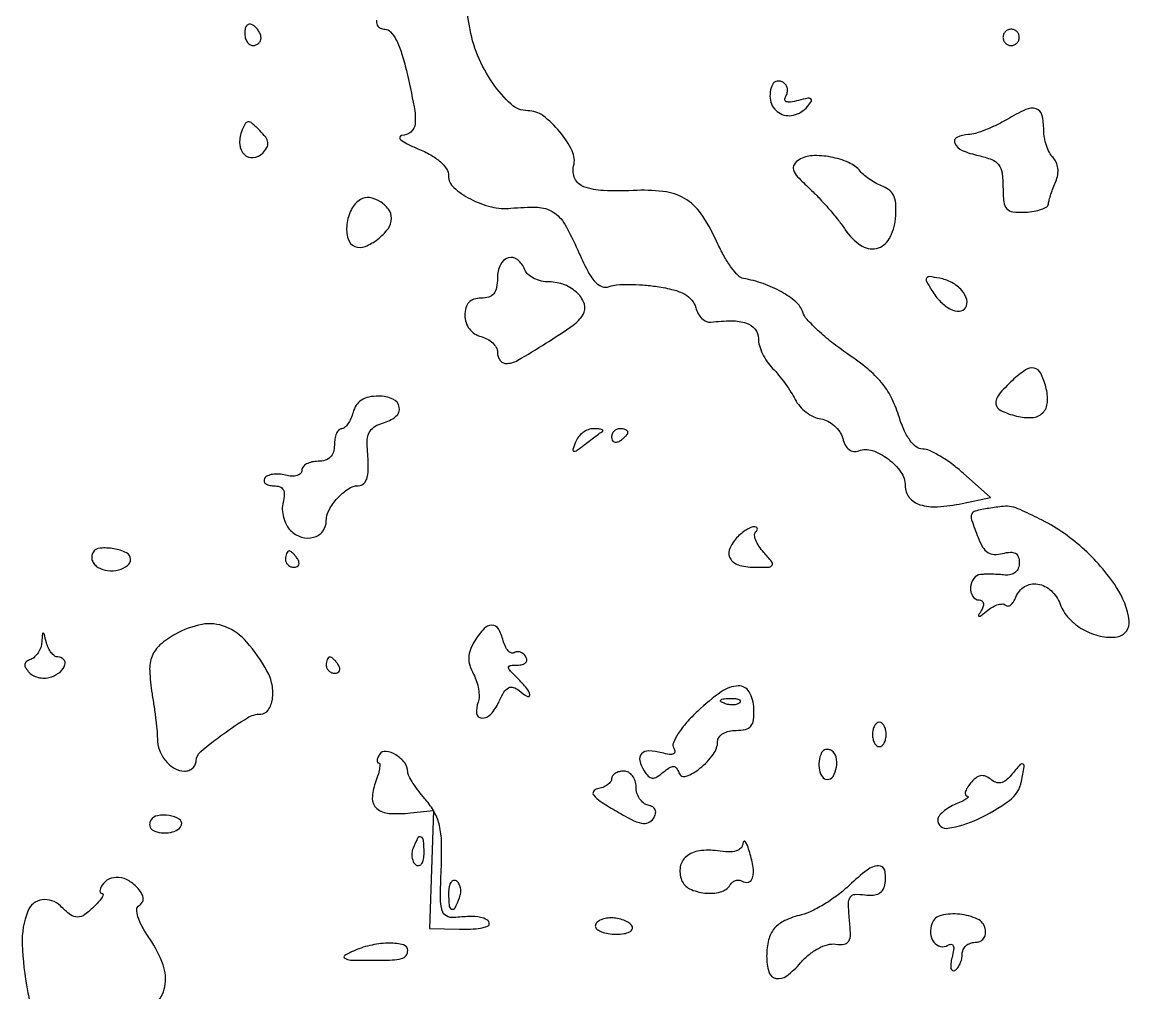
# Model space of a CAD drawing. Extents: x 0 to 5034, y 0 to 2560.
# Drawn here: x 772.7 to 908.2, y 1592.8 to 1711.9 of the extents above; entities that cross this region are included whole.
import ezdxf

# ---------------------------------------------------------------- set-up
doc = ezdxf.new("R2010")
doc.units = 0

msp = doc.modelspace()

# ---------------------------------------------------------------- linework, layer by layer
for points in [[(816.148673, 1712.126333, 0.12474), (816.264233, 1711.505428, 0.172739), (816.626205, 1711.135338, 0.114087), (817.21162, 1711, -0.218093), (817.898527, 1710.685418, -0.059052), (818.584884, 1709.668937, -0.042536), (819.240186, 1708.078899, -0.019763), (819.828252, 1705.92371, -0.008305), (820.773929, 1701.492194, -0.066602), (820.900071, 1699.414143, -0.199625), (820.383332, 1698.387863, -0.171873), (819.25, 1697.948472, 0.334232), (819.014172, 1697.759882, 0.294351), (819.115625, 1697.455174, 0.054984), (819.916074, 1696.945492, 0.015991), (821.25, 1696.341518, -0.030739), (822.817338, 1695.575415, -0.052453), (824.001376, 1694.728491, -0.067561), (824.750751, 1693.856927, -0.14481), (825, 1693.014366, 0.214308), (825.640187, 1691.589351, 0.061754), (827.677799, 1690.186395, 0.058255), (830.258999, 1689.205216, 0.088197), (832.64983, 1689.035326, -0.033876), (835.906538, 1689.156766, -0.132894), (837.813399, 1688.577972, -0.123292), (839.246738, 1687.089456, -0.027376), (840.849057, 1683.906996, 0.014419), (842.026827, 1681.408689, 0.060986), (842.947458, 1680.037225, 0.124826), (843.803291, 1679.439806, 0.183897), (844.71006, 1679.442234, -0.073164), (845.613606, 1679.644607, -0.018867), (847.110607, 1679.699336, -0.018791), (848.841351, 1679.632212, -0.018129), (850.583128, 1679.435263, -0.024507), (852.590773, 1679.032777, -0.063474), (853.96265, 1678.494931, -0.091857), (854.843192, 1677.777595, -0.112523), (855.332011, 1676.838391, 0.062811), (855.627246, 1676.101861, 0.073878), (856.08426, 1675.505878, 0.086049), (856.626698, 1675.136804, 0.141083), (857.172498, 1675.056848, -0.031881), (859.725263, 1675.238703, -0.084133), (861.528373, 1674.946806, -0.14025), (862.595562, 1674.205609, -0.172961), (863, 1673.071429, 0.072211), (863.125574, 1672.206467, 0.038759), (863.512196, 1671.197179, 0.037617), (864.076283, 1670.208549, 0.047961), (864.743646, 1669.399211, -0.02419), (865.486482, 1668.580799, -0.015146), (866.278066, 1667.557413, -0.015196), (866.998148, 1666.499635, -0.026643), (867.518678, 1665.577783, 0.066431), (868.070195, 1664.760139, 0.049423), (868.870735, 1664.020404, 0.050118), (869.784609, 1663.46384, 0.076054), (870.673095, 1663.193807, -0.082938), (871.525272, 1662.922021, -0.063749), (872.331781, 1662.368413, -0.063761), (872.972677, 1661.629623, -0.083049), (873.338408, 1660.813927, 0.057263), (873.66052, 1659.983888, 0.108795), (874.120674, 1659.439031, 0.137008), (874.688522, 1659.211947, 0.119187), (875.325542, 1659.294681, -0.17601), (876.974005, 1659.324284, -0.079208), (878.912377, 1658.293907, -0.077755), (880.469599, 1656.684531, -0.154648), (881, 1655.010684, 0.169236), (881.500112, 1653.575442, 0.150521), (882.807926, 1652.678012, 0.092012), (884.984809, 1652.41751, 0.036465), (887.980411, 1652.831422), (891.460821, 1653.573978), (888.130503, 1656.536989, 0.022427), (886.734411, 1657.671166, 0.025185), (885.293751, 1658.629615, 0.025601), (883.999128, 1659.312677, 0.109004), (883.150092, 1659.5, -0.167197), (882.361776, 1659.771189, -0.072522), (881.585235, 1660.582753, -0.052207), (880.847107, 1661.889319, -0.025853), (880.178569, 1663.675048, 0.041463), (879.277595, 1665.870595, 0.055297), (878.092276, 1667.668892, 0.047966), (876.407075, 1669.341633, 0.022643), (873.947444, 1671.175048, -0.017836), (872.023522, 1672.58059, -0.020735), (870.302417, 1674.054185, -0.020247), (868.963436, 1675.405631, -0.104761), (868.433306, 1676.307284, 0.135628), (867.602219, 1677.542208, 0.048444), (865.848086, 1678.773452, 0.044431), (863.592145, 1679.798235, 0.043243), (861.170176, 1680.419649, -0.161314), (860.545933, 1680.748291, -0.031549), (859.713489, 1681.730104, -0.030541), (858.850641, 1683.049642, -0.024155), (858.078654, 1684.570353, 0.037626), (856.183004, 1688.068001, 0.102554), (854.220252, 1690.066899, 0.110745), (851.721086, 1691.0349, 0.048147), (848.144528, 1691.223649, -0.018814), (843.984836, 1691.199226, -0.083566), (841.596561, 1691.679619, -0.190134), (840.494824, 1692.687674, -0.179328), (840.343789, 1694.206648, 0.179204), (840.158191, 1696.077804, 0.059767), (838.642234, 1698.427873, 0.059528), (836.590439, 1700.376392, 0.161551), (834.710752, 1701, -0.188453), (832.668896, 1701.797927, -0.055976), (830.434558, 1704.377075, -0.052093), (828.562412, 1707.820704, -0.061331), (827.568074, 1711.394618, 0.040125), (826.742882, 1714.933937, 0.195404)], [(789.002859, 1591.326889, 0.152039), (790.201017, 1593.552686, 0.136428), (789.987531, 1596.245017, 0.061712), (788.359995, 1599.420847, -0.021614), (787.428006, 1600.928666, -0.0506), (786.901139, 1602.143241, -0.079853), (786.768193, 1603.030039, -0.257117), (787.051412, 1603.531774, 0.111284), (787.43542, 1603.908052, 0.160031), (787.55528, 1604.364971, 0.115037), (787.389811, 1604.919672, 0.043467), (786.926114, 1605.589028, 0.086758), (785.813662, 1606.535563, 0.110274), (784.534056, 1606.948629, 0.129994), (783.354939, 1606.751136, 0.149277), (782.5, 1606, 0.04466), (782.307847, 1605.616333, 0.09717), (782.248707, 1605.29375, 0.175335), (782.326986, 1605.085501, 0.21945), (782.512412, 1605, -0.453151), (782.62382, 1604.872939, -0.098889), (782.517039, 1604.559375, -0.045231), (782.175368, 1604.07647, -0.019811), (781.642857, 1603.5, -0.032728), (780.384545, 1602.396453, -0.162539), (779.507376, 1602.093772, -0.165909), (778.634786, 1602.381787, -0.034455), (777.399633, 1603.45751, 0.233796), (775.14475, 1604.219943, 0.273493), (773.394218, 1602.840998, 0.10188), (772.709762, 1598.77056, 0.039404), (773.370786, 1593.059544, -0.020781), (773.696549, 1590.939188, -0.040276)]]:
    msp.add_lwpolyline(points, format="xyb")
for points in [[(800, 1710.559017, 0.062283), (800.074545, 1709.962904, 0.080552), (800.29375, 1709.457961, 0.097988), (800.618621, 1709.120018, 0.153634), (801, 1709, 0.092995), (801.381732, 1709.071618, 0.096318), (801.70625, 1709.276414, 0.099231), (801.923444, 1709.581949, 0.105429), (802, 1709.940983, 0.089642), (801.926698, 1710.346558, 0.053229), (801.70625, 1710.7871, 0.051032), (801.382515, 1711.193797, 0.06081), (801, 1711.5, 0.139169), (800.620352, 1711.607943, 0.191142), (800.29375, 1711.478525, 0.138808), (800.073267, 1711.110654, 0.066118)], [(893, 1710, 0.099038), (893.076342, 1709.618362, 0.097945), (893.29375, 1709.29375, 0.097945), (893.618362, 1709.076342, 0.099038), (894, 1709, 0.099038), (894.381638, 1709.076342, 0.097945), (894.70625, 1709.29375, 0.097945), (894.923658, 1709.618362, 0.099038), (895, 1710, 0.099038), (894.923658, 1710.381638, 0.097945), (894.70625, 1710.70625, 0.097945), (894.381638, 1710.923658, 0.099038), (894, 1711, 0.099038), (893.618362, 1710.923658, 0.097945), (893.29375, 1710.70625, 0.097945), (893.076342, 1710.381638, 0.099038)], [(864.754232, 1704.266312, 0.163515), (864.47462, 1702.286857, 0.206261), (865.494909, 1700.765164, 0.204873), (867.308315, 1700.455418, 0.162173), (869.013463, 1701.516222, 0.031188), (869.500762, 1702.184049, 0.407322), (869.443797, 1702.457208, 0.201574), (869.053987, 1702.533706, 0.012936), (867.900779, 1702.263802, -0.024167), (866.956225, 1702.064991, -0.120204), (866.419719, 1702.108074, -0.324529), (866.240735, 1702.356783, -0.138312), (866.35994, 1702.773378, 0.085731), (866.545019, 1703.233374, 0.093786), (866.556779, 1703.714043, 0.100336), (866.395075, 1704.140323, 0.114154), (866.08541, 1704.447214, 0.076159), (865.694606, 1704.613157, 0.096446), (865.303651, 1704.635555, 0.111232), (864.974193, 1704.512816, 0.132806)], [(893.5, 1699.940011, -0.021158), (892.222991, 1699.248009, -0.019953), (890.867188, 1698.651646, -0.020376), (889.624733, 1698.220873, -0.062896), (888.75, 1698.073088, 0.097897), (887.350036, 1697.735071, 0.420124), (887.090726, 1697.009511, 0.181159), (888.010574, 1696.134986, 0.046411), (890, 1695.5, -0.037348), (891.615202, 1695.016482, -0.137074), (892.464466, 1694.386839, -0.132154), (892.881433, 1693.393953, -0.033714), (893, 1691.637523, 0.024662), (893.08986, 1689.816821, 0.158742), (893.45521, 1688.984173, 0.187), (894.206262, 1688.600085, 0.036703), (895.75, 1688.55434, 0.031141), (896.80951, 1688.66708, 0.045282), (897.717558, 1688.907448, 0.054664), (898.366528, 1689.227762, 0.231174), (898.586367, 1689.587361, -0.04234), (898.671516, 1690.058011, -0.012289), (898.88131, 1690.76572, -0.01226), (899.157937, 1691.554536, -0.012812), (899.469149, 1692.317217, 0.062433), (899.709759, 1693.128409, 0.069405), (899.73021, 1693.944503, 0.074766), (899.531665, 1694.682568, 0.093611), (899.132783, 1695.267217, -0.077323), (898.69823, 1695.861893, -0.038215), (898.332755, 1696.725534, -0.036756), (898.083497, 1697.699856, -0.044273), (898, 1698.640983, 0.059563), (897.779781, 1700.483052, 0.269181), (897.0597, 1701.234829, 0.179284), (895.78534, 1701.140655, 0.027593)], [(799.603962, 1698.410324, 0.114939), (799.388035, 1696.850256, 0.175278), (799.962357, 1695.625137, 0.22876), (801.046704, 1695.246901, 0.169402), (802.207143, 1695.807143, 0.067554), (802.72039, 1696.481594, 0.162826), (802.839055, 1697.089516, 0.128787), (802.573581, 1697.742381, 0.035772), (801.843887, 1698.584684, 0.017636), (800.893765, 1699.470045, 0.200771), (800.416903, 1699.627326, 0.258411), (800.041411, 1699.379462, 0.028804)], [(867.991692, 1694.983356, 0.105701), (867.368663, 1694.379515, 0.238666), (867.290929, 1693.744725, 0.104236), (867.80659, 1692.911974, 0.014491), (869.258825, 1691.476313, -0.015603), (870.434928, 1690.308449, -0.010921), (871.688719, 1688.923874, -0.011031), (872.832799, 1687.543211, -0.02247), (873.656709, 1686.401176, 0.097123), (875.507931, 1684.506049, 0.207973), (877.475241, 1684.120803, 0.215264), (879.04953, 1685.294842, 0.102831), (879.813871, 1687.756875, 0.03032), (879.870365, 1689.349665, 0.084895), (879.655186, 1690.441701, 0.118149), (879.14618, 1691.187083, 0.094584), (878.313871, 1691.694904, -0.033149), (877.546171, 1692.042819, -0.023893), (876.739075, 1692.526128, -0.024272), (876.012833, 1693.062192, -0.04713), (875.5, 1693.568089, 0.115151), (874.061818, 1694.646692, 0.057033), (871.870128, 1695.325263, 0.057384), (869.614398, 1695.487198, 0.129761)], [(814.193036, 1690.119303, 0.139924), (813.08649, 1688.905431, 0.086541), (812.533471, 1687.041912, 0.097514), (812.671665, 1685.287003, 0.237149), (813.522139, 1684.353131, 0.187538), (814.767634, 1684.358564, 0.070555), (816.31073, 1685.233922, 0.069461), (817.579021, 1686.528319, 0.160485), (818, 1687.806127, 0.161515), (817.630606, 1688.919825, 0.096364), (816.587784, 1689.868455, 0.09864), (815.288379, 1690.34183, 0.178431)], [(831, 1680.5, -0.044917), (830.893532, 1679.317234, -0.124434), (830.55, 1678.5625, -0.149477), (829.935258, 1678.142566, -0.07578), (829, 1678, 0.072712), (828.112871, 1677.870305, 0.13021), (827.488821, 1677.488298, 0.125843), (827.122471, 1676.836663, 0.065542), (827, 1675.90638, 0.079589), (827.141521, 1675.022939, 0.083929), (827.551274, 1674.245678, 0.08438), (828.191502, 1673.649462, 0.0816), (829, 1673.289749, -0.060903), (829.764694, 1672.986593, -0.065681), (830.4125, 1672.514007, -0.073972), (830.850737, 1671.951305, -0.129214), (831, 1671.383369, 0.072067), (831.076593, 1670.854728, 0.087097), (831.299587, 1670.406365, 0.100425), (831.630952, 1670.106623, 0.134592), (832.019872, 1670, 0.131357), (833.483501, 1670.391267, 0.010494), (836.940274, 1672.479485, 0.011867), (840.276989, 1674.704652, 0.101684), (841.50203, 1676.003285, 0.218898), (841.658767, 1677.275556, 0.124765), (840.824096, 1678.616785, 0.097676), (839.229834, 1679.641237, 0.094382), (837.34617, 1680, -0.057719), (836.382126, 1680.11166, -0.058842), (835.475773, 1680.440625, -0.064964), (834.75944, 1680.925937, -0.120372), (834.361626, 1681.5, 0.13016), (833.479937, 1682.721347, 0.248907), (832.326195, 1682.953733, 0.215329), (831.355125, 1682.113451, 0.10875)], [(884.259615, 1678.955898, 0.053653), (885.348576, 1677.568466, 0.081724), (886.57889, 1676.66186, 0.125443), (887.663721, 1676.416547, 0.252688), (888.401992, 1676.84142, 0.20755), (888.5481, 1677.847016, 0.115055), (887.94952, 1678.958226, 0.08902), (886.741981, 1679.914931, 0.075691), (885.207633, 1680.460014, 0.017965), (883.987926, 1680.649755, 0.289398), (883.628557, 1680.47837, 0.270241), (883.614381, 1680.06781, 0.016224)], [(894.151444, 1667.926464, 0.029711), (892.474634, 1666.167063, 0.207024), (892.138424, 1665.055357, 0.262701), (892.745377, 1664.220087, 0.045709), (894.655143, 1663.550418, 0.076581), (896.578603, 1663.370939, 0.182484), (897.868328, 1663.948162, 0.18475), (898.444948, 1665.226988, 0.078661), (898.256726, 1667.126282, 0.051061), (897.627432, 1668.809305, 0.233734), (896.821711, 1669.424016, 0.200429), (895.748206, 1669.202922, 0.037841)], [(813.289749, 1664, -0.038887), (813.024544, 1663.234516, -0.050447), (812.660882, 1662.5875, -0.059916), (812.259476, 1662.141258, -0.181596), (811.883369, 1662, 0.2107), (811.545576, 1661.851041, 0.081235), (811.25949, 1661.4125, 0.061847), (811.064796, 1660.765695, 0.042236), (811, 1660, -0.072254), (810.873159, 1659.126841, -0.124864), (810.5, 1658.5, -0.124864), (809.873159, 1658.126841, -0.072254), (809, 1658, 0.053873), (808.234865, 1657.91732, 0.073613), (807.5875, 1657.67199, 0.093326), (807.15297, 1657.309453, 0.174068), (807, 1656.883369, -0.196983), (806.841275, 1656.496111, -0.126681), (806.419485, 1656.242817, -0.086541), (805.775012, 1656.167635, -0.049856), (805.000996, 1656.289489, 0.046215), (804.194768, 1656.422423, 0.054994), (803.424696, 1656.392509, 0.064046), (802.801315, 1656.21553, 0.15438), (802.441979, 1655.90612, 0.175788), (802.370451, 1655.563058, 0.188743), (802.538692, 1655.266173, 0.117061), (802.955556, 1655.06528, 0.054056), (803.557614, 1655, -0.081487), (804.290339, 1654.879787, -0.1841), (804.7175, 1654.527701, -0.147262), (804.857705, 1653.914845, -0.047099), (804.705651, 1652.982409, 0.074078), (804.610496, 1652.103899, 0.054552), (804.756001, 1651.134509, 0.054818), (805.106121, 1650.225107, 0.077244), (805.617958, 1649.524899, 0.120574), (806.958298, 1648.711574, 0.14164), (808.438891, 1648.676018, 0.163633), (809.564446, 1649.416328, 0.1677), (810, 1650.678417, -0.125574), (810.341898, 1652.018294, -0.0596), (811.382259, 1653.479461, -0.060151), (812.711175, 1654.628287, -0.149266), (813.928571, 1655, 0.199654), (814.615111, 1655.285523, 0.14043), (815.023655, 1656.027162, 0.062979), (815.161378, 1657.418252, 0.013818), (815.029635, 1659.822423, -0.059426), (815.068735, 1660.89801, -0.107328), (815.385201, 1661.716634, -0.112971), (815.998613, 1662.303264, -0.070697), (816.918944, 1662.689054, 0.104261), (818.512831, 1663.485803, 0.269522), (818.964213, 1664.639491, 0.259722), (818.18595, 1665.638544, 0.100531), (816.40638, 1666, 0.051875), (815.227648, 1665.877377, 0.091055), (814.323367, 1665.506806, 0.103336), (813.68466, 1664.8794, 0.083343)], [(840.584097, 1660.358556, 0.014961), (840.260868, 1659.434489, 0.43305), (840.371158, 1659.237675, 0.220455), (840.681375, 1659.297749, 0.007142), (841.727108, 1660.075589, -0.001182), (842.436469, 1660.616479, -0.001451), (843.101609, 1661.118134, -0.001203), (843.662934, 1661.536836, -0.010475), (843.916667, 1661.717032, 0.479814), (843.925102, 1661.822938, 0.128922), (843.752782, 1661.916878, 0.043764), (843.345341, 1661.98063, 0.016936), (842.773655, 1662, 0.094374), (842.130335, 1661.877483, 0.066826), (841.487105, 1661.517826, 0.064713), (840.941472, 1660.986052, 0.075796)], [(845, 1660.940983, 0.108972), (845.078288, 1660.586039, 0.182303), (845.29375, 1660.3746, 0.161196), (845.6179, 1660.343488, 0.082592), (846, 1660.5, 0.029505), (846.382774, 1660.768994, 0.035638), (846.70625, 1661.066025, 0.038439), (846.934461, 1661.34829, 0.151918), (847, 1661.559017, 0.210953), (846.92554, 1661.727648, 0.081139), (846.70625, 1661.870461, 0.061769), (846.382849, 1661.967655, 0.042167), (846, 1662, 0.105053), (845.618444, 1661.918938, 0.099167), (845.29375, 1661.688914, 0.09642), (845.076123, 1661.345238, 0.093332)], [(891.25, 1652.231727, 0.018271), (889.600604, 1651.897581, 0.251487), (889.160665, 1651.504527, 0.171683), (889.154702, 1650.828142, 0.008022), (889.945112, 1648.644366, 0.042693), (890.50509, 1647.481132, 0.11571), (891.134692, 1646.824498, 0.137415), (891.91886, 1646.579435, 0.071511), (892.945112, 1646.695898, -0.045049), (893.902707, 1646.856079, -0.146789), (894.52411, 1646.719862, -0.186907), (894.878977, 1646.293343, -0.08128), (895, 1645.553773, -0.094241), (894.873889, 1644.890626, -0.122058), (894.516002, 1644.388013, -0.118321), (893.95504, 1644.100542, -0.085052), (893.25, 1644.052296, 0.011513), (892.488548, 1644.112077, 0.008594), (891.646875, 1644.144191, 0.008697), (890.852307, 1644.147017, 0.019509), (890.25, 1644.115154, 0.22318), (889.406667, 1643.619866, 0.135667), (889.023773, 1642.505346, 0.151966), (889.285645, 1641.43706, 0.26302), (890.059017, 1641, -0.146934), (890.399421, 1640.897759, -0.188594), (890.586349, 1640.632812, -0.132816), (890.577268, 1640.2287, -0.063696), (890.367059, 1639.75, 0.013806), (890.007994, 1639.113144, 0.561162), (890.07508, 1639.000454, 0.169172), (890.317255, 1639.081809, 0.00527), (891.150051, 1639.741324, -0.043), (891.783868, 1640.169745, -0.058959), (892.419786, 1640.431639, -0.07393), (892.963077, 1640.500069, -0.193124), (893.318471, 1640.348196, 0.225315), (893.611186, 1640.243937, 0.144005), (893.95177, 1640.382783, 0.08753), (894.295961, 1640.772821, 0.045535), (894.58345, 1641.356872, -0.166808), (895.653837, 1642.635497, -0.178013), (897.252215, 1642.944402, -0.148706), (898.892526, 1642.13849, -0.114382), (900.010206, 1640.473156, 0.097221), (901.084807, 1638.748252, 0.07521), (902.824586, 1637.370831, 0.074449), (904.91301, 1636.558613, 0.091465), (907, 1636.475366, 0.414826), (908.47744, 1638.452294, 0.110114), (906.921175, 1642.53734, 0.064986), (902.712201, 1647.403328, 0.067521), (897.445645, 1650.952845, 0.005914), (895.088592, 1652.080925, 0.057813), (894.042033, 1652.426646, 0.077364), (893.052563, 1652.475304, 0.014516)], [(860.198783, 1648.449341, 0.103246), (859.43193, 1647.101451, 0.239832), (859.611294, 1645.98487, 0.177591), (860.730277, 1645.236895, 0.059498), (862.714005, 1645, 0.010878), (864.329276, 1645.035146, 0.26965), (864.690394, 1645.266755, 0.298084), (864.647091, 1645.675089, 0.012629), (863.652806, 1646.831152, -0.036341), (863.067117, 1647.58128, -0.053499), (862.678904, 1648.320877, -0.068493), (862.52677, 1648.943361, -0.225806), (862.664485, 1649.331152, 0.071324), (862.854465, 1649.584728, 0.222285), (862.867588, 1649.792352, 0.23551), (862.718106, 1649.927173, 0.078348), (862.416667, 1649.961963, 0.106088), (861.975916, 1649.848078, 0.03359), (861.387038, 1649.50194, 0.031827), (860.76433, 1649.016471, 0.030499)], [(781.372881, 1646.794317, 0.12566), (781.232085, 1646.344842, 0.100778), (781.306754, 1645.841678, 0.090104), (781.586803, 1645.361426, 0.077549), (782.031201, 1644.980717, 0.115422), (783.192723, 1644.590965, 0.085968), (784.545242, 1644.696127, 0.100806), (785.61489, 1645.212884, 0.234095), (786, 1645.990357, 0.288896), (785.501111, 1646.781733, 0.068559), (783.946179, 1647.277998, 0.066045), (782.263023, 1647.345586, 0.235583)], [(805, 1646, 0.105053), (805.081062, 1645.618444, 0.099167), (805.311086, 1645.29375, 0.09642), (805.654762, 1645.076123, 0.093332), (806.059017, 1645, 0.108972), (806.413961, 1645.078288, 0.182303), (806.6254, 1645.29375, 0.161196), (806.656512, 1645.6179, 0.082592), (806.5, 1646, 0.029505), (806.231006, 1646.382774, 0.035638), (805.933975, 1646.70625, 0.038439), (805.65171, 1646.934461, 0.151918), (805.440983, 1647, 0.210953), (805.272352, 1646.92554, 0.081139), (805.129539, 1646.70625, 0.061769), (805.032345, 1646.382849, 0.042167)], [(775.116001, 1635.833333, -0.066358), (774.978487, 1635.161888, -0.059265), (774.666888, 1634.521615, -0.062567), (774.23679, 1634.007117, -0.099854), (773.75, 1633.708333, 0.070265), (773.230533, 1633.43009, 0.212006), (773.035133, 1633.089549, 0.171204), (773.138236, 1632.660845, 0.044229), (773.582783, 1632.092217, 0.093162), (774.121073, 1631.697205, 0.065367), (774.837243, 1631.462466, 0.063376), (775.614525, 1631.416082, 0.074998), (776.332783, 1631.574206, 0.08295), (777.39386, 1632.198661, 0.145273), (777.95198, 1633.041641, 0.275974), (777.788884, 1633.701673, 0.20011), (777.073324, 1634, -0.159836), (776.68505, 1634.127374, -0.067019), (776.284521, 1634.514062, -0.05682), (775.932857, 1635.080469, -0.046657), (775.689326, 1635.75, 0.003074), (775.40288, 1636.819208, 0.298018), (775.290055, 1636.918886, 0.431643), (775.194241, 1636.842879, 0.003928)], [(791.5, 1636.805055, 0.048422), (789.608692, 1635.475802, 0.122612), (788.642697, 1634.115241, 0.104706), (788.344559, 1632.321954, 0.02987), (788.638044, 1629.5, -0.005664), (788.889514, 1627.858594, -0.005903), (789.100027, 1626.234375, -0.005696), (789.249371, 1624.826621, -0.025639), (789.284965, 1624, 0.093136), (789.543481, 1622.558927, 0.083219), (790.311777, 1621.245533, 0.088849), (791.4112, 1620.322854, 0.130987), (792.622445, 1620, 0.088902), (793.151644, 1620.094843, 0.092054), (793.607776, 1620.367188, 0.096262), (793.920808, 1620.773026, 0.108226), (794.042326, 1621.25, -0.213834), (794.609617, 1622.409041, -0.016585), (797.403349, 1624.582358, -0.019474), (800.334068, 1626.540508, -0.138395), (801.962352, 1627, 0.250327), (802.884316, 1627.492444, 0.111668), (803.393616, 1628.816383, 0.08402), (803.353084, 1630.591785, 0.079822), (802.733785, 1632.289533, 0.050721), (800.251545, 1635.837765, 0.11977), (797.642705, 1637.7026, 0.141822), (794.766957, 1637.992382, 0.083824)], [(828.217689, 1635.976968, 0.045621), (827.675629, 1634.902054, 0.08415), (827.474053, 1633.946881, 0.085242), (827.599537, 1632.987008, 0.04787), (828.054146, 1631.898827, -0.043074), (828.435591, 1631.009795, -0.039073), (828.674257, 1630.039143, -0.041302), (828.747287, 1629.133203, -0.091325), (828.620677, 1628.453884, 0.119904), (828.444619, 1627.083122, 0.380039), (829.076292, 1626.513826, 0.2104), (830.192833, 1626.995935, 0.080401), (831.152701, 1628.435796, -0.026431), (831.796962, 1629.672173, -0.130112), (832.351861, 1630.219799, -0.217417), (832.941609, 1630.274127, -0.08934), (833.656954, 1629.86974, 0.043476), (834.681527, 1629.159991, 0.625279), (834.960463, 1629.350277, 0.139056), (834.602927, 1630.147016, 0.021815), (833.428571, 1631.428571, -0.009043), (832.499723, 1632.391638, -0.199268), (832.366532, 1632.75, -0.376824), (832.563113, 1632.957544, -0.02295), (833.487588, 1633, 0.063873), (834.066153, 1633.074212, 0.135108), (834.454582, 1633.298542, 0.191528), (834.595001, 1633.630663, 0.144775), (834.489919, 1634.016312, 0.078929), (834.188314, 1634.366423, 0.09079), (833.806256, 1634.585719, 0.100776), (833.40461, 1634.641958, 0.123577), (833.044592, 1634.527559, -0.234832), (832.692289, 1634.49496, -0.117591), (832.314665, 1634.755054, -0.076262), (831.965885, 1635.28588, -0.043354), (831.70731, 1636.011247, 0.067752), (831.112838, 1637.453043, 0.269838), (830.31354, 1637.907829, 0.209099), (829.350535, 1637.475372, 0.044582)], [(810, 1633, 0.105053), (810.081062, 1632.618444, 0.099167), (810.311086, 1632.29375, 0.09642), (810.654762, 1632.076123, 0.093332), (811.059017, 1632, 0.108972), (811.413961, 1632.078288, 0.182303), (811.6254, 1632.29375, 0.161196), (811.656512, 1632.6179, 0.082592), (811.5, 1633, 0.029505), (811.231006, 1633.382774, 0.035638), (810.933975, 1633.70625, 0.038439), (810.65171, 1633.934461, 0.151918), (810.440983, 1634, 0.210953), (810.272352, 1633.92554, 0.081139), (810.129539, 1633.70625, 0.061769), (810.032345, 1633.382849, 0.042167)], [(855.56097, 1627.363186, 0.023592), (854.198332, 1625.950679, 0.03667), (853.178599, 1624.600755, 0.041563), (852.570423, 1623.462087, 0.244998), (852.618235, 1622.808692, -0.116993), (852.765818, 1622.364308, -0.334834), (852.603663, 1622.104791, -0.13201), (852.093282, 1622.05172, -0.024227), (851.157368, 1622.248596, 0.054994), (849.575763, 1622.481005, 0.212115), (848.675992, 1622.119525, 0.260405), (848.452579, 1621.283924, 0.076483), (848.989768, 1620.016556, 0.055739), (849.492471, 1619.375392, 0.183497), (849.972442, 1619.154372, 0.154791), (850.533486, 1619.290813, 0.036772), (851.326539, 1619.85604, -0.027208), (852.107183, 1620.43523, -0.155542), (852.597539, 1620.573746, -0.237092), (852.958452, 1620.377099, -0.06768), (853.256655, 1619.791738, 0.419792), (854.141051, 1619.375509, 0.082303), (855.838909, 1620.345965, 0.062405), (857.471359, 1622.054415, 0.160868), (858, 1623.654988, -0.166006), (858.175181, 1624.168084, -0.095383), (858.670638, 1624.604903, -0.076326), (859.409784, 1624.900159, -0.056982), (860.283022, 1625, 0.054293), (861.435362, 1625.125497, 0.169512), (862.089809, 1625.529258, 0.145718), (862.408481, 1626.298434, 0.036798), (862.449296, 1627.666959, 0.117957), (861.863684, 1629.714458, 0.282544), (860.537317, 1630.450568, 0.144679), (858.443292, 1629.729955, 0.034362)], [(860.729167, 1628.395833, -0.126455), (860.402231, 1628.202593, -0.060344), (859.916927, 1628.123424, -0.05415), (859.359369, 1628.160852, -0.051402), (858.8125, 1628.316886, -0.054073), (858.395823, 1628.538436, -0.470617), (858.37858, 1628.720685, -0.168741), (858.670344, 1628.862007, -0.018894), (859.416667, 1628.921053, -0.028489), (860.112848, 1628.910055, -0.077125), (860.592839, 1628.799335, -0.208169), (860.77538, 1628.614691, -0.296942)], [(877, 1624.5, 0.053595), (877.06169, 1623.926139, 0.073362), (877.244792, 1623.440625, 0.093122), (877.515341, 1623.114688, 0.17482), (877.833333, 1623, 0.17482), (878.151326, 1623.114688, 0.093122), (878.421875, 1623.440625, 0.073362), (878.604977, 1623.926139, 0.053595), (878.666667, 1624.5, 0.053595), (878.604977, 1625.073861, 0.073362), (878.421875, 1625.559375, 0.093122), (878.151326, 1625.885312, 0.17482), (877.833333, 1626, 0.17482), (877.515341, 1625.885312, 0.093122), (877.244792, 1625.559375, 0.073362), (877.06169, 1625.073861, 0.053595)], [(816.530011, 1622.048558, 0.035505), (816.319149, 1621.646083, 0.076028), (816.22927, 1621.308014, 0.146487), (816.269656, 1621.089572, 0.281359), (816.416232, 1621, -0.415546), (816.566157, 1620.849391, -0.039381), (816.518303, 1620.276024, -0.032463), (816.334714, 1619.480823, -0.017883), (816.01346, 1618.535402, 0.086206), (815.648816, 1616.652922, 0.22489), (816.200894, 1615.426799, 0.161274), (817.69935, 1614.818703, 0.042582), (820.319175, 1614.869531), (823.139552, 1615.165371), (822.905088, 1607.936268), (822.670624, 1600.707166), (826.33591, 1600.603583, 0.019261), (827.74086, 1600.618006, 0.031463), (828.924343, 1600.75074, 0.033226), (829.791414, 1600.963866, 0.326996), (830.000598, 1601.25, 0.262121), (829.715514, 1601.755495, 0.091237), (828.905418, 1602.062838, 0.052189), (827.570306, 1602.164989, 0.019043), (825.676189, 1602.039792, -0.153024), (824.73446, 1602.230306, -0.20432), (824.202577, 1602.909433, -0.068049), (824.010856, 1604.429993, -0.007582), (824.100606, 1607.931444, 0.01442), (824.140057, 1611.232284, 0.051013), (823.889134, 1613.334043, 0.071755), (823.275988, 1614.943317, 0.052149), (822.174417, 1616.514413, -0.015865), (821.341838, 1617.535667, -0.019836), (820.638735, 1618.53615, -0.018424), (820.122296, 1619.405434, -0.125458), (820, 1619.885161, 0.165746), (819.61946, 1621.001586, 0.08931), (818.529594, 1621.988047, 0.107475), (817.31541, 1622.422148, 0.294729)], [(870.754232, 1622.266312, 0.084697), (870.436116, 1621.221291, 0.082939), (870.479003, 1620.121909, 0.104464), (870.84371, 1619.288862, 0.234312), (871.437328, 1618.972506, 0.26629), (872.162879, 1619.360605, 0.1021), (872.575922, 1620.472687, 0.093314), (872.533019, 1621.735512, 0.201974), (871.980032, 1622.512341, 0.086456), (871.629461, 1622.652808, 0.102024), (871.272696, 1622.654687, 0.11056), (870.965717, 1622.518222, 0.11748)], [(893.989766, 1619.487669, -0.050963), (893.345348, 1618.854955, -0.120827), (892.739477, 1618.574219, -0.141405), (892.135339, 1618.627233, -0.081241), (891.5, 1619, 0.081241), (890.864661, 1619.372767, 0.141405), (890.260523, 1619.425781, 0.120827), (889.654652, 1619.145045, 0.050963), (889.010234, 1618.512331, 0.034819), (888.589662, 1617.927083, 0.078978), (888.380084, 1617.425628, 0.162627), (888.408179, 1617.092684, 0.279897), (888.627555, 1616.936614, -0.464132), (888.713827, 1616.818086, -0.181574), (888.582782, 1616.626183, -0.043007), (888.058808, 1616.321663, -0.014579), (887.25, 1615.968838, 0.036836), (886.388885, 1615.546666, 0.045335), (885.660938, 1615.026897, 0.051767), (885.155651, 1614.491714, 0.164775), (885, 1614.032224, 0.464506), (886.24272, 1612.98317, 0.065532), (889.902221, 1614.113123, 0.050832), (893.779534, 1616.395012, 0.187598), (895.277063, 1618.75, 0.006876), (895.606964, 1620.544997, 0.314397), (895.454796, 1620.867206, 0.355828), (895.12466, 1620.812791, 0.00775)], [(845, 1619.073324, -0.16427), (844.871928, 1618.694023, -0.073022), (844.489681, 1618.320581, -0.060835), (843.927378, 1618.008674, -0.048706), (843.262745, 1617.812084, 0.197367), (842.778781, 1617.495021, 0.333438), (842.798436, 1617.033877, 0.076145), (843.601301, 1616.311733, 0.011869), (845.41797, 1615.1809, 0.014091), (847.442442, 1614.062103, 0.067553), (848.682046, 1613.621118, 0.143695), (849.513592, 1613.686573, 0.16334), (850.128892, 1614.192141, 0.074906), (850.378652, 1614.767366, 0.161908), (850.34962, 1615.243262, 0.165649), (850.042969, 1615.599829, 0.079221), (849.473668, 1615.823324, -0.115236), (848.910698, 1616.09211, -0.079175), (848.43289, 1616.617633, -0.072938), (848.110528, 1617.312737, -0.07228), (848, 1618.073324, 0.076305), (847.887009, 1618.809408, 0.08946), (847.559375, 1619.434039, 0.10075), (847.072046, 1619.851605, 0.127594), (846.5, 1620, 0.059882), (845.926367, 1619.931052, 0.0787), (845.440625, 1619.727789, 0.096938), (845.115339, 1619.426773, 0.159035)], [(788.487659, 1613.980032, 0.086456), (788.347192, 1613.629461, 0.102024), (788.345313, 1613.272696, 0.11056), (788.481778, 1612.965717, 0.11748), (788.733688, 1612.754232, 0.085984), (789.764165, 1612.443417, 0.076224), (790.8851, 1612.477903, 0.087776), (791.803236, 1612.82141, 0.194412), (792.25, 1613.404671, 0.34024), (791.96037, 1614.116771, 0.094491), (790.74709, 1614.546191, 0.079865), (789.313066, 1614.535234, 0.215807)], [(820.650663, 1610.532025, 0.066719), (820.506898, 1609.926665, 0.072258), (820.533742, 1609.321649, 0.081026), (820.720854, 1608.809536, 0.126981), (821.043674, 1608.473008, 0.214542), (821.405148, 1608.42542, 0.177225), (821.719079, 1608.660421, 0.099152), (821.931736, 1609.193244, 0.045552), (822, 1609.940983, 0.020503), (821.936989, 1611.476999, 0.275668), (821.622791, 1611.917133, 0.395517), (821.205874, 1611.769457, 0.027681)], [(861.09968, 1611.136501, -0.167276), (860.855341, 1610.565694, -0.137831), (860.291484, 1610.211462, -0.080594), (859.350861, 1610.092178, -0.027764), (857.981019, 1610.216094, 0.07009), (855.76567, 1610.228892, 0.138647), (854.166038, 1609.53419, 0.181518), (853.426448, 1608.261494, 0.134223), (853.589736, 1606.626748, 0.192407), (854.569619, 1605.567667, 0.085535), (856.433004, 1605.045134, 0.085912), (858.356175, 1605.177382, 0.196773), (859.510081, 1606.016312, -0.08344), (859.815187, 1606.364134, -0.092847), (860.206842, 1606.577624, -0.100558), (860.623007, 1606.625047, -0.117181), (861, 1606.5, 0.212255), (861.77599, 1606.394384, 0.261961), (862.279129, 1606.907726, 0.103856), (862.350134, 1608.174686, 0.03447), (861.942155, 1610, 0.016081), (861.648173, 1610.884245, 0.071314), (861.388275, 1611.365097, 0.451546), (861.214264, 1611.379856, 0.185629)], [(874.166949, 1606.009111, -0.028899), (872.780025, 1604.829149, -0.023352), (871.166535, 1603.724194, -0.023941), (869.577017, 1602.843622, -0.054535), (868.28938, 1602.374964, 0.046479), (866.230273, 1601.662776, 0.111482), (864.949853, 1600.693567, 0.118172), (864.253569, 1599.307646, 0.055889), (864.015313, 1597.309017, 0.073593), (864.288732, 1595.367846, 0.279155), (865.156535, 1594.576273, 0.215925), (866.474626, 1594.885282, 0.049916), (868.175743, 1596.487112, -0.041997), (869.213852, 1597.496057, -0.048948), (870.356886, 1598.260371, -0.054926), (871.479948, 1598.71132, -0.10217), (872.45482, 1598.778159, 0.064659), (873.530506, 1598.771662, 0.238397), (874.078205, 1599.139293, 0.135796), (874.285164, 1599.979027, 0.0179), (874.166557, 1601.826995, -0.017206), (874.041592, 1603.732684, -0.149786), (874.262356, 1604.542038, -0.242695), (874.842108, 1604.882474, -0.050143), (876.062694, 1604.826995, 0.053051), (877.068432, 1604.787125, 0.113193), (877.809236, 1605.009649, 0.134995), (878.297992, 1605.498604, 0.091836), (878.55707, 1606.246029, 0.097119), (878.488461, 1607.836101, 0.36162), (877.74318, 1608.391071, 0.151616), (876.333896, 1607.868877, 0.02674)], [(825, 1605.059017, 0.020503), (825.063011, 1603.523001, 0.275668), (825.377209, 1603.082867, 0.395517), (825.794126, 1603.230543, 0.027681), (826.349337, 1604.467975, 0.066719), (826.493102, 1605.073335, 0.072258), (826.466258, 1605.678351, 0.081026), (826.279146, 1606.190464, 0.126981), (825.956326, 1606.526992, 0.214542), (825.594852, 1606.57458, 0.177225), (825.280921, 1606.339579, 0.099152), (825.068264, 1605.806756, 0.045552)], [(843, 1601, 0.230178), (843.186221, 1600.616918, 0.073461), (843.751711, 1600.29375, 0.055981), (844.579009, 1600.073066, 0.037227), (845.559017, 1600, 0.035659), (846.520664, 1600.068671, 0.083483), (847.205217, 1600.287316, 0.1651), (847.521766, 1600.615199, 0.253782), (847.5, 1601, 0.111412), (847.123976, 1601.383556, 0.050262), (846.49335, 1601.70625, 0.046318), (845.729296, 1601.925923, 0.046881), (844.940983, 1602, 0.049547), (844.198222, 1601.926216, 0.069539), (843.570164, 1601.70625, 0.089706), (843.147465, 1601.381787, 0.186414)], [(884.298634, 1601.335845, 0.112573), (884.124273, 1600.117996, 0.135533), (884.52102, 1599.03588, 0.179216), (885.317314, 1598.496601, 0.201199), (886.226622, 1598.64006, -0.133719), (886.643506, 1598.763426, -0.32401), (886.893429, 1598.59067, -0.124236), (886.941498, 1598.070216, -0.025173), (886.750782, 1597.154992, 0.031261), (886.595795, 1596.363101, 0.085703), (886.618626, 1595.795696, 0.221554), (886.805762, 1595.54813, 0.266299), (887.093259, 1595.557637, 0.095554), (887.440555, 1595.877374, 0.052741), (887.733645, 1596.376706, 0.049897), (887.93274, 1596.966253, 0.056553), (888, 1597.559017, -0.108382), (888.120585, 1598.108776, -0.099686), (888.462164, 1598.576711, -0.095495), (888.972667, 1598.890483, -0.090419), (889.573324, 1599, 0.099105), (890.179253, 1599.121292, 0.133578), (890.618769, 1599.462905, 0.126353), (890.840078, 1599.996545, 0.083633), (890.823324, 1600.663201, 0.242758), (889.886534, 1601.849761, 0.081041), (887.685557, 1602.445788, 0.081661), (885.422561, 1602.309322, 0.250341)], [(813.5, 1598, 0.028247), (812.265198, 1597.384622, 0.573345), (812.261538, 1597.045864, 0.129284), (812.993594, 1596.832758, 0.006534), (815.5, 1596.8, 0.006861), (818.09172, 1596.835567, 0.058355), (819.241377, 1597.002299, 0.167104), (819.788456, 1597.369987, 0.163406), (820, 1598, 0.341228), (819.472064, 1598.68351, 0.063948), (817.795785, 1598.898779, 0.052019), (815.620018, 1598.6718, 0.049532)]]:
    msp.add_lwpolyline(points, format="xyb", close=True)

doc.saveas('drawing.dxf')
